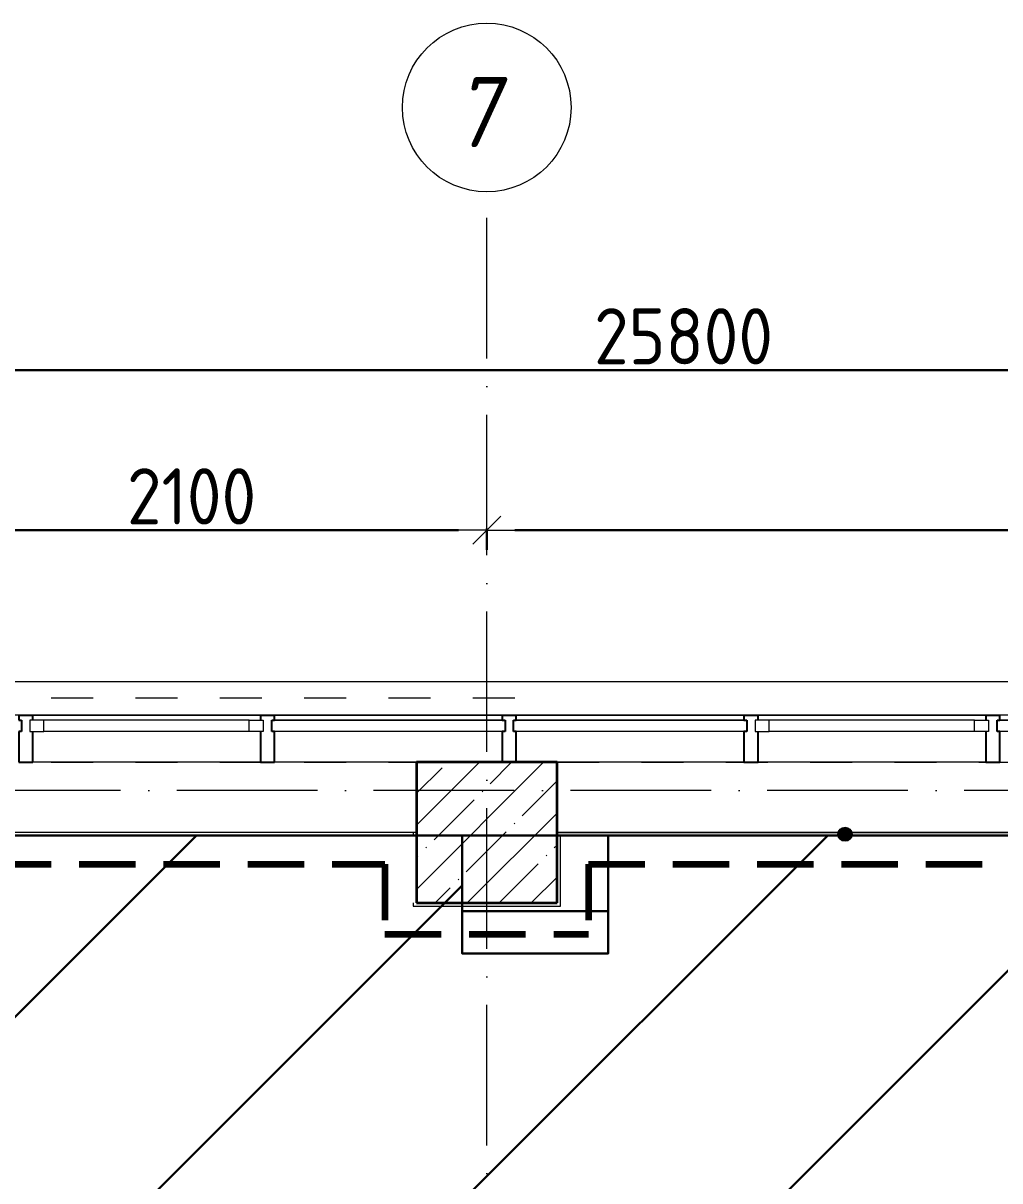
# Model space of a CAD drawing. Header units: millimetres. Extents: x -17017 to 628417, y -109036 to 199237.
# Drawn here: x 481 to 3955, y -58155 to -54035 of the extents above; entities that cross this region are included whole.
import ezdxf

# ---------------------------------------------------------------- set-up
doc = ezdxf.new("R2010")
doc.units = ezdxf.units.MM
for name, pattern in [('50_200_ШТРИХ_1Т_ш5_п1_п1_', [700, 500, -100, 0, -100]), ('Штрих короткий', [300, 150, -150]), ('Штриховая _2 мм - 1 мм_', [300, 200, -100])]:
    doc.linetypes.add(name, pattern=pattern)
for name, color, linetype, lineweight in [('0-1', 7, 'Continuous', 5), ('0-2', 7, 'Continuous', 9), ('Импосты витража', 7, 'Continuous', 9), ('Импосты витража-1', 7, 'Continuous', 25), ('Каркас_Импост', 7, 'Continuous', 13), ('Каркас_Импост-1', 7, 'Continuous', 9), ('Марки стен', 7, 'Continuous', 9), ('Несущие колонны', 7, 'Continuous', 9), ('Несущие колонны-1', 7, 'Continuous', 35), ('Окна', 7, 'Continuous', 9), ('Оси', 7, 'Continuous', 9), ('Оси-1', 7, 'Continuous', 20), ('Оси-2', 7, '50_200_ШТРИХ_1Т_ш5_п1_п1_', 9), ('Остекление-1', 7, 'Continuous', 9), ('Перемычка-1', 7, 'Штрих короткий', 9), ('Размеры', 7, 'Continuous', 15), ('Стены', 7, 'Continuous', 9), ('Стены-1', 7, 'Continuous', 13), ('стяжа', 7, 'Continuous', 30)]:
    doc.layers.add(name, color=color, linetype=linetype, lineweight=lineweight)
doc.layers.add('СТ-1_1', color=7, linetype='Штриховая _2 мм - 1 мм_', lineweight=90, true_color=0x888888)
doc.layers.get('0-2').off()
doc.styles.add('ISOCPEUR_I_1', font='isocpeui.ttf', dxfattribs={"width": 0.85, "height": 2.5})
doc.styles.add('СПДС', font='isocpeur.ttf', dxfattribs={"width": 0.9})
doc.dimstyles.new('Размера А3', dxfattribs={"dimtxt": 200, "dimasz": 100, "dimexe": 70, "dimexo": 100, "dimgap": 20, "dimtad": 1, "dimdec": 0, "dimrnd": 10, "dimzin": 0, "dimdsep": 46, "dimtxsty": 'СПДС', "dimblk": 'ARROWHEAD_6', "dimcen": 1, "dimclrd": 256, "dimclre": 256, "dimclrt": 256, "dimazin": 0, "dimtfac": 1, "dimtdec": 0, "dimtmove": 2, "dimatfit": 3, "dimfxl": 1, "dimtolj": 1, "dimtzin": 0, "dimarcsym": 0})

# ---------------------------------------------------------------- blocks, each defined once
blk = doc.blocks.new('Ось сетки - Круг_Ø6_00__ISO-2_5_0_9K_-16731441-АИ2_02_План отделки стен 2-го этажа _Часть 2_')
at = {"layer": 'Оси-1'}
blk.add_circle((0, 0), 3, dxfattribs=at)
blk = doc.blocks.new('ARROWHEAD_6')
at = {"color": 0, "linetype": 'Continuous'}
for p, q in [((-0.5, -0.5), (0.5, 0.5)), ((0, 0), (-1, 0))]:
    blk.add_line(p, q, dxfattribs=at)
blk = doc.blocks.new('*D667')
at = {"layer": 'Defpoints', "color": 0, "transparency": 16777216}
for p in [(29.9, -55732.8), (2129.9, -55732.8), (2129.9, -55838.9)]:
    blk.add_point(p, dxfattribs=at)
at = {"layer": 'Размеры', "lineweight": -2, "transparency": 16777216}
for p, q in [((29.9, -55832.8), (29.9, -55908.9)), ((129.9, -55838.9), (2029.9, -55838.9)), ((2129.9, -55832.8), (2129.9, -55908.9))]:
    blk.add_line(p, q, dxfattribs=at)
at = {"layer": 'Размеры', "lineweight": -2, "transparency": 16777216, "xscale": 100, "yscale": 100, "zscale": 100, "rotation": 180}
blk.add_blockref('ARROWHEAD_6', (29.9, -55838.9), dxfattribs=at)
at = {"layer": 'Размеры', "lineweight": -2, "transparency": 16777216, "xscale": 100, "yscale": 100, "zscale": 100}
blk.add_blockref('ARROWHEAD_6', (2129.9, -55838.9), dxfattribs=at)
at = {"layer": 'Размеры', "transparency": 16777216, "insert": (1079.9, -55718.9), "char_height": 200, "width": 2.3, "attachment_point": 5, "style": 'СПДС'}
blk.add_mtext('\\A1;2100', dxfattribs=at)
blk = doc.blocks.new('*D668')
at = {"layer": 'Defpoints', "color": 0, "transparency": 16777216}
for p in [(2129.9, -55732.8), (6729.9, -55732.8), (6729.9, -55838.9)]:
    blk.add_point(p, dxfattribs=at)
at = {"layer": 'Размеры', "lineweight": -2, "transparency": 16777216}
for p, q in [((2129.9, -55832.8), (2129.9, -55908.9)), ((2229.9, -55838.9), (6629.9, -55838.9)), ((6729.9, -55832.8), (6729.9, -55908.9))]:
    blk.add_line(p, q, dxfattribs=at)
at = {"layer": 'Размеры', "lineweight": -2, "transparency": 16777216, "xscale": 100, "yscale": 100, "zscale": 100, "rotation": 180}
blk.add_blockref('ARROWHEAD_6', (2129.9, -55838.9), dxfattribs=at)
at = {"layer": 'Размеры', "lineweight": -2, "transparency": 16777216, "xscale": 100, "yscale": 100, "zscale": 100}
blk.add_blockref('ARROWHEAD_6', (6729.9, -55838.9), dxfattribs=at)
at = {"layer": 'Размеры', "transparency": 16777216, "insert": (4429.9, -55718.9), "char_height": 200, "width": 2.564, "attachment_point": 5, "style": 'СПДС'}
blk.add_mtext('\\A1;4600', dxfattribs=at)
blk = doc.blocks.new('*D672')
at = {"layer": 'Defpoints', "color": 0, "transparency": 16777216}
for p in [(-10070.1, -55163.3), (15729.9, -55163.3), (15729.9, -55269.3)]:
    blk.add_point(p, dxfattribs=at)
at = {"layer": 'Размеры', "lineweight": -2, "transparency": 16777216}
for p, q in [((-10070.1, -55263.3), (-10070.1, -55339.3)), ((-9970.1, -55269.3), (15629.9, -55269.3)), ((15729.9, -55263.3), (15729.9, -55339.3))]:
    blk.add_line(p, q, dxfattribs=at)
at = {"layer": 'Размеры', "lineweight": -2, "transparency": 16777216, "xscale": 100, "yscale": 100, "zscale": 100, "rotation": 180}
blk.add_blockref('ARROWHEAD_6', (-10070.1, -55269.3), dxfattribs=at)
at = {"layer": 'Размеры', "lineweight": -2, "transparency": 16777216, "xscale": 100, "yscale": 100, "zscale": 100}
blk.add_blockref('ARROWHEAD_6', (15729.9, -55269.3), dxfattribs=at)
at = {"layer": 'Размеры', "transparency": 16777216, "insert": (2829.9, -55149.3), "char_height": 200, "width": 3.111, "attachment_point": 5, "style": 'СПДС'}
blk.add_mtext('\\A1;25800', dxfattribs=at)
blk = doc.blocks.new('BSC_Колонна _Прямоугольная - 500х500-V72-АИ2_02_План отделки стен 2-го этажа _Часть 2_')
at = {"layer": 'Несущие колонны'}
h = blk.add_hatch(dxfattribs=at)
h.set_pattern_fill('FP_82', color=256, style=0, pattern_type=2)
h.set_pattern_definition([(45, (-12200, -49300), (-114.04925, 114.04925), []), (45, (-12085.95, -49300), (-114.04925, 114.04925), [201.613, -40.323, 3.353, -36.97])])
h.paths.add_polyline_path([(-250, -250), (250, -250), (250, 250), (-250, 250), (-250, 167)], flags=0)
at = {"layer": 'Несущие колонны-1'}
for p, q in [((250, 250), (-250, 250)), ((-250, 250), (-250, -250)), ((250, -250), (250, 250)), ((-250, -250), (250, -250))]:
    blk.add_line(p, q, dxfattribs=at)
blk = doc.blocks.new('PNS_Панель прямоугольная1 - Нр_Стекло - 40мм-25374207-АИ2_02_План отделки стен 2-го этажа _Часть 2_')
at = {"layer": 'Остекление-1'}
for p, q in [((-405, 40), (405, 40)), ((-415, 0), (415, 0)), ((405, 0), (-405, 0))]:
    blk.add_line(p, q, dxfattribs=at)
blk = doc.blocks.new('PNS_Панель прямоугольная2 - Нр_Стекло - 40мм-26243285-АИ2_02_План отделки стен 2-го этажа _Часть 2_')
at = {"layer": 'Каркас_Импост'}
for p, q in [((-415, 0), (-415, 40)), ((-415, 40), (-365, 40)), ((-365, 40), (-365, 0)), ((415, 40), (365, 40)), ((365, 40), (365, 0)), ((415, 0), (415, 40)), ((-365, 0), (-415, 0)), ((365, 0), (415, 0))]:
    blk.add_line(p, q, dxfattribs=at)
at = {"layer": 'Каркас_Импост-1'}
for p, q in [((-365, 40), (365, 40)), ((-365, 0), (365, 0))]:
    blk.add_line(p, q, dxfattribs=at)
blk = doc.blocks.new('Прямоугольный импост - Импост структурный с накладкой - 150мм-25669421-АИ2_02_План отделки стен 2-го этажа _Часть 2_')
at = {"layer": 'Импосты витража'}
for p, q in [((75665, -100), (76475, -100)), ((75665, -267), (76475, -267))]:
    blk.add_line(p, q, dxfattribs=at)
blk = doc.blocks.new('Прямоугольный импост - Импост структурный с накладкой - 150мм-V170-АИ2_02_План отделки стен 2-го этажа _Часть 2_')
at = {"layer": 'Импосты витража'}
for p, q in [((13115, 49717), (12305, 49717)), ((13115, 49550), (12450, 49550))]:
    blk.add_line(p, q, dxfattribs=at)
blk = doc.blocks.new('Прямоугольный импост - Импост структурный с накладкой - 150мм-V171-АИ2_02_План отделки стен 2-го этажа _Часть 2_')
at = {"layer": 'Импосты витража'}
for p, q in [((12255, 49717), (11445, 49717)), ((11950, 49550), (11445, 49550))]:
    blk.add_line(p, q, dxfattribs=at)
blk = doc.blocks.new('Прямоугольный импост - Импост структурный с накладкой - 150мм-25647633-АИ2_02_План отделки стен 2-го этажа _Часть 2_')
at = {"layer": 'Импосты витража-1'}
for p, q in [((-25, 0), (-25, 17)), ((-25, 17), (25, 17)), ((-15, 0), (-25, 0)), ((-15, -40), (-15, 0)), ((25, 17), (25, 0)), ((-25, -150), (-25, -40)), ((-25, -40), (-15, -40)), ((25, -40), (25, -150)), ((25, -150), (-25, -150))]:
    blk.add_line(p, q, dxfattribs=at)
blk = doc.blocks.new('Прямоугольный импост - Импост структурный с накладкой - 150мм-V150-АИ2_02_План отделки стен 2-го этажа _Часть 2_')
at = {"layer": 'Импосты витража-1'}
for p, q in [((-25, 0), (-25, 17)), ((-25, 17), (25, 17)), ((25, 0), (15, 0)), ((15, 0), (15, -40)), ((25, 17), (25, 0)), ((-25, -150), (-25, -40)), ((15, -40), (25, -40)), ((25, -40), (25, -150)), ((25, -150), (-25, -150))]:
    blk.add_line(p, q, dxfattribs=at)
blk = doc.blocks.new('Прямоугольный импост - Импост структурный с накладкой - 150мм-V156-АИ2_02_План отделки стен 2-го этажа _Часть 2_')
at = {"layer": 'Импосты витража-1'}
for p, q in [((-25, 0), (-25, 17)), ((-25, 17), (25, 17)), ((-15, 0), (-25, 0)), ((-15, -40), (-15, 0)), ((25, 0), (15, 0)), ((15, 0), (15, -40)), ((25, 17), (25, 0)), ((-25, -150), (-25, -40)), ((-25, -40), (-15, -40)), ((15, -40), (25, -40)), ((25, -40), (25, -150))]:
    blk.add_line(p, q, dxfattribs=at)
blk = doc.blocks.new('Отлив_СКБ - Отлив витража_120_НВФ-31885342-АИ2_02_План отделки стен 2-го этажа _Часть 2_')
at = {"layer": 'Окна'}
for p, q in [((7750, -2), (50, -2)), ((0, -120), (7800, -120))]:
    blk.add_line(p, q, dxfattribs=at)
blk = doc.blocks.new('Проем_Дверь_Прямоугольный - 3300х2700h_оконные проемы-27175738-АИ2_02_План отделки стен 2-го этажа _Часть 2_')
at = {"layer": 'Перемычка-1'}
for p, q in [((1650, 125), (-1650, 125)), ((1650, -125), (-1650, -125))]:
    blk.add_line(p, q, dxfattribs=at)
blk = doc.blocks.new('Проем_Дверь_Прямоугольный - 4500х2700h_витражные проемы-30146416-АИ2_02_План отделки стен 2-го этажа _Часть 2_')
at = {"layer": 'Перемычка-1'}
for p, q in [((2250, 115), (-2250, 115)), ((2250, -115), (-2250, -115))]:
    blk.add_line(p, q, dxfattribs=at)
blk = doc.blocks.new('0125-Р-ОО-Ш2-АР-о_23_10_2024_rvt-1-АИ2_02_План отделки стен 2-го этажа _Часть 2_')
at = {"layer": 'Стены'}
for p, q in [((11950, 49300), (7950, 49300)), ((15750, 49300), (12450, 49300))]:
    blk.add_line(p, q, dxfattribs=at)
at = {"layer": '0-2', "rotation": 180}
for name, p in [('Отлив_СКБ - Отлив витража_120_НВФ-31885342-АИ2_02_План отделки стен 2-го этажа _Часть 2_', (15750, 49717)), ('Проем_Дверь_Прямоугольный - 4500х2700h_витражные проемы-30146416-АИ2_02_План отделки стен 2-го этажа _Часть 2_', (10200, 49665)), ('PNS_Панель прямоугольная2 - Нр_Стекло - 40мм-26243285-АИ2_02_План отделки стен 2-го этажа _Часть 2_', (10990, 49700)), ('Прямоугольный импост - Импост структурный с накладкой - 150мм-25669421-АИ2_02_План отделки стен 2-го этажа _Часть 2_', (87060, 49450)), ('PNS_Панель прямоугольная1 - Нр_Стекло - 40мм-25374207-АИ2_02_План отделки стен 2-го этажа _Часть 2_', (11850, 49700)), ('PNS_Панель прямоугольная1 - Нр_Стекло - 40мм-25374207-АИ2_02_План отделки стен 2-го этажа _Часть 2_', (12710, 49700)), ('PNS_Панель прямоугольная2 - Нр_Стекло - 40мм-26243285-АИ2_02_План отделки стен 2-го этажа _Часть 2_', (13570, 49700)), ('Прямоугольный импост - Импост структурный с накладкой - 150мм-25669421-АИ2_02_План отделки стен 2-го этажа _Часть 2_', (89640, 49450)), ('PNS_Панель прямоугольная1 - Нр_Стекло - 40мм-25374207-АИ2_02_План отделки стен 2-го этажа _Часть 2_', (14430, 49700)), ('Проем_Дверь_Прямоугольный - 3300х2700h_оконные проемы-27175738-АИ2_02_План отделки стен 2-го этажа _Часть 2_', (14100, 49425))]:
    blk.add_blockref(name, p, dxfattribs=at)
at = {"layer": '0-2', "extrusion": (0, 0, -1)}
for name, p in [('Прямоугольный импост - Импост структурный с накладкой - 150мм-V150-АИ2_02_План отделки стен 2-го этажа _Часть 2_', (-10560, 49700)), ('Прямоугольный импост - Импост структурный с накладкой - 150мм-25647633-АИ2_02_План отделки стен 2-го этажа _Часть 2_', (-11420, 49700)), ('Прямоугольный импост - Импост структурный с накладкой - 150мм-V156-АИ2_02_План отделки стен 2-го этажа _Часть 2_', (-12280, 49700)), ('Прямоугольный импост - Импост структурный с накладкой - 150мм-V150-АИ2_02_План отделки стен 2-го этажа _Часть 2_', (-13140, 49700)), ('Прямоугольный импост - Импост структурный с накладкой - 150мм-25647633-АИ2_02_План отделки стен 2-го этажа _Часть 2_', (-14000, 49700))]:
    blk.add_blockref(name, p, dxfattribs=at)
at = {"layer": '0-2'}
for name, p in [('Прямоугольный импост - Импост структурный с накладкой - 150мм-V171-АИ2_02_План отделки стен 2-го этажа _Часть 2_', (0, 0)), ('Прямоугольный импост - Импост структурный с накладкой - 150мм-V170-АИ2_02_План отделки стен 2-го этажа _Часть 2_', (0, 0)), ('BSC_Колонна _Прямоугольная - 500х500-V72-АИ2_02_План отделки стен 2-го этажа _Часть 2_', (12200, 49300))]:
    blk.add_blockref(name, p, dxfattribs=at)
blk = doc.blocks.new('2ч2эт')
at = {"layer": 'Марки стен'}
h = blk.add_hatch(color=256, dxfattribs=at)
edge = h.paths.add_edge_path(flags=0)
edge.add_arc((3404.2, -56921.3), 25, 0, 360)
blk.add_circle((3404.2, -56921.3), 25, dxfattribs=at)
at = {"layer": 'СТ-1_1'}
for p, q in [((-2020.1, -57027.3), (1767.9, -57027.3)), ((1767.9, -57027.3), (1767.9, -57277.3)), ((2491.9, -57027.3), (2491.9, -57277.3)), ((2491.9, -57027.3), (5917.9, -57027.3)), ((1767.9, -57277.3), (2491.9, -57277.3))]:
    blk.add_line(p, q, dxfattribs=at)
at = {"layer": 'Стены'}
for p, q in [((1867.9, -56927.3), (-2108.1, -56927.3)), ((1867.9, -56915.3), (1867.9, -56927.3)), ((2379.9, -56915.3), (5679.9, -56915.3)), ((5679.9, -56927.3), (2391.9, -56927.3))]:
    blk.add_line(p, q, dxfattribs=at)
at = {"layer": 'Стены-1'}
for p, q in [((2391.9, -56927.3), (2379.9, -56927.3)), ((2391.9, -57177.3), (2391.9, -56927.3)), ((1867.9, -57165.3), (1867.9, -57177.3)), ((1867.9, -57177.3), (2391.9, -57177.3))]:
    blk.add_line(p, q, dxfattribs=at)
at = {"layer": 'стяжа'}
for points in [[(6562, -56925.3), (-2138, -56925.3), (-2138, -58005.3)], [(6562, -56925.3), (2562, -56925.3), (2562, -57195.3), (2042, -57195.3)], [(2042, -56925.3), (2042, -57345.3)], [(2042, -57345.3), (2042, -56925.3), (2562, -56925.3), (2562, -57345.3)], [(2042, -57345.3), (2042, -56925.3), (2562, -56925.3), (2562, -57345.3)], [(2562, -56925.3), (2562, -57345.3)], [(2042, -57345.3), (2562, -57345.3), (2562, -57195.3), (2042, -57195.3)], [(2042, -57345.3), (2042, -57195.3), (2562, -57195.3), (2562, -57345.3)], [(2042, -57345.3), (2042, -57195.3), (2562, -57195.3), (2562, -57345.3)], [(2042, -57345.3), (2562, -57345.3)]]:
    blk.add_lwpolyline(points, dxfattribs=at)
for points in [[(2562, -56925.3), (2042, -56925.3), (2042, -57345.3), (2562, -57345.3)], [(2042, -57195.3), (2562, -57195.3), (2562, -56925.3), (2042, -56925.3)]]:
    blk.add_lwpolyline(points, close=True, dxfattribs=at)
at = {"layer": '0-1'}
blk.add_blockref('0125-Р-ОО-Ш2-АР-о_23_10_2024_rvt-1-АИ2_02_План отделки стен 2-го этажа _Часть 2_', (-10070.1, -106215.3), dxfattribs=at)
blk = doc.blocks.new('ось2эт')
at = {"layer": 'Оси-2'}
for p, q in [((2129.9, -108435.9), (2129.9, -54635.1)), ((18329.9, -56765.3), (-12388.8, -56765.3))]:
    blk.add_line(p, q, dxfattribs=at)
at = {"layer": 'Оси-1', "xscale": 99.99999999999993, "yscale": 99.99999999999993, "zscale": 99.99999999999993}
blk.add_blockref('Ось сетки - Круг_Ø6_00__ISO-2_5_0_9K_-16731441-АИ2_02_План отделки стен 2-го этажа _Часть 2_', (2129.9, -54335.1), dxfattribs=at)
at = {"layer": 'Оси', "insert": (2008.3, -54226.3), "char_height": 250, "width": 202.025, "attachment_point": 1, "style": 'ISOCPEUR_I_1'}
blk.add_mtext('\\fISOCPEUR|b0|i1|c204|p34|;\\W.9;7', dxfattribs=at)
at = {"layer": 'Размеры'}
for base, p1, p2, picture, middle in [((15729.9, -55269.3), (-10070.1, -55163.3), (15729.9, -55163.3), '*D672', (2829.9, -55149.3)), ((2129.9, -55838.9), (29.9, -55732.8), (2129.9, -55732.8), '*D667', (1079.9, -55718.9)), ((6729.9, -55838.9), (2129.9, -55732.8), (6729.9, -55732.8), '*D668', (4429.9, -55718.9))]:
    dim = blk.add_linear_dim(base=base, p1=p1, p2=p2, dimstyle='Размера А3', dxfattribs=at)
    dim.commit()
    dim.dimension.update_dxf_attribs({"geometry": picture, "text_midpoint": middle})

msp = doc.modelspace()

# ---------------------------------------------------------------- hatches: boundary and pattern name
at = {"layer": 'стяжа'}
h = msp.add_hatch(dxfattribs=at)
h.set_pattern_fill('ANSI31', color=5, scale=250)
h.set_pattern_definition([(45, (4472.5, -59163.1), (-561.266, 561.266), [])])
h.paths.add_polyline_path([(13742, -89400.5), (12812, -89400.5), (6162, -89400.5), (6162, -89950.4), (12812, -89960.5), (12812, -94460.5), (13012, -94460.5), (13012, -94955.3), (15112, -94955.3), (15112, -94443.1), (15322, -94443.1), (15322, -94230.5), (15762, -94230.5), (15762, -90460.5), (15322, -90460.5), (15322, -89960.5), (13742, -89960.5)])
h.paths.add_polyline_path([(15592, -66215.3), (15192, -66215.3), (15192, -65695.3), (15592, -65695.3), (15592, -63285.3), (15464.5, -63285.3), (15464.5, -62800.4), (15592, -62800.4), (15592, -60875.3), (15362, -60875.3), (15362, -60625.3), (12222, -60625.3), (12222, -61275.3), (9132, -61275.3), (9132, -60575.3), (8692, -60575.3), (8692, -60325.3), (9912, -60325.3), (9912, -58904.6), (9862, -58904.6), (9862, -58299.1), (9912, -58299.1), (9912, -56925.3), (6812, -56925.3), (6812, -57175.3), (6312, -57175.3), (6062, -57175.3), (6062, -56925.3), (2562, -56925.3), (2562, -57345.3), (2042, -57345.3), (2042, -56925.3), (-2138, -56925.3), (-2138, -58005.3), (-2388, -58005.3), (-2388, -57961), (-2788, -57961), (-2788, -56925.3), (-9668, -56925.3), (-9668, -57165.3), (-9778, -57165.3), (-9778, -57376.1), (-9888, -57376.1), (-9888, -60155.3), (-9638, -60155.3), (-9638, -60655.3), (-9888, -60655.3), (-9888, -62707.2), (-9738, -62707.2), (-9738, -63240.1), (-9888, -63240.1), (-9888, -65675.3), (-9598, -65675.3), (-9598, -65925.3), (-2888, -65925.3), (-2888, -63325.3), (-2388, -63325.3), (-2388, -61148.8), (-2758, -61148.8), (-2758, -59948.8), (-2388, -59948.8), (-2388, -59705.3), (-2138, -59705.3), (-2138, -72625.3), (-2388, -72625.3), (-2388, -72225.3), (-2788, -72225.3), (-2788, -70635.3), (-2388, -70635.3), (-2388, -69135.3), (-2788, -69135.3), (-2928.7, -69135.3), (-2928.7, -66175.1), (-9833, -66175.1), (-9833, -66315.1), (-9973, -66315.1), (-9973, -68675.1), (-9723, -68675.1), (-9723, -69175.1), (-9833, -69175.1), (-9833, -69315.1), (-9973, -69315.1), (-9973, -71540.3), (-9833, -71540.3), (-9833, -71675.1), (-9723, -71675.1), (-9723, -72175.1), (-9973, -72175.1), (-9973, -77655.1), (-9723, -77655.1), (-9723, -78155.1), (-9738, -78155.1), (-9738, -78390.1), (-9973, -78390.1), (-9973, -80457.8), (-9755.8, -80457.8), (-9755.8, -80675.1), (-9723, -80675.1), (-9723, -81175.1), (-9787.7, -81175.1), (-9787.7, -81360.3), (-9973, -81360.3), (-9973, -86532.6), (-9750.6, -86532.6), (-9750.6, -86755.1), (-9723, -86755.1), (-9723, -87255.1), (-9838.3, -87255.1), (-9838.3, -87389.8), (-9973, -87389.8), (-9973, -89355.1), (-9686, -89355.1), (-9686, -89495.1), (-9973, -89495.1), (-9973, -89703.9), (-9853.5, -89703.9), (-9853.5, -89945.4), (-9723, -89945.4), (-9723, -90445.4), (-9973, -90445.4), (-9973, -94375.1), (-9723, -94375.1), (-9723, -94625.1), (-7673, -94625.1), (-7673, -94145.1), (-3003, -94145.1), (-3003, -92615.1), (-2388, -92615.1), (-2388, -91955.4), (-2138, -91955.4), (-2138, -94925.3), (2042, -94925.3), (2042, -94365.3), (2562, -94365.3), (2562, -94625.3), (5572, -94625.3), (5572, -94285.3), (6162, -94285.3), (6162, -92315.3), (6162, -91180.3), (6162, -89960.6), (6154.9, -89960.6), (2562, -89950.4), (2562, -90475.4), (2042, -90475.4), (2042, -89950.4), (2042, -89945.4), (2201, -89945.4), (2201, -87175.4), (2042, -87175.4), (2042, -85985.4), (1200.5, -85985.4), (1200.5, -77695.3), (2042, -77695.3), (2178.2, -77695.3), (2178.2, -72220.3), (2042, -72220.3), (2042, -71695.3), (2042, -71690.3), (2562, -71690.3), (2562, -71882.4), (5852, -71882.4), (5852, -71690.3), (5852, -71421.7), (6562, -71421.7), (6562, -71285.3), (7012, -71285.3), (7012, -71695.3), (15592, -71695.3)])
h.paths.add_polyline_path([(7012, -69615.3), (6562, -69615.3), (6562, -69446.8), (6102, -69446.8), (6102, -63155.3), (6562, -63155.3), (6562, -58775.3), (6812, -58775.3), (6812, -60325.3), (7112, -60325.3), (7112, -60575.3), (7112, -60825.3), (7112, -62175.3), (6812, -62175.3), (6812, -63055.3), (7012, -63055.3)], flags=16)
h.paths.add_polyline_path([(2562, -66200.3), (2042, -66200.3), (2042, -65675.3), (2042, -65670.3), (2562, -65670.3)], flags=16)
h.paths.add_polyline_path([(-2138, -74325.3), (-2138, -84740.1), (-2388, -84740.1), (-2388, -84500.1), (-2798, -84500.1), (-2798, -84000.1), (-2388, -84000.1), (-2388, -82235.1), (-2968, -82235.1), (-2968, -80395.1), (-2388, -80395.1), (-2388, -78605.3), (-2918, -78605.3), (-2918, -74465.3), (-2388, -74465.3), (-2388, -74325.3)], flags=16)
h.paths.add_polyline_path([(2562, -60695.3), (2042, -60695.3), (2042, -60170.3), (2562, -60170.3)], flags=16)
h.paths.add_polyline_path([(-2138, -86440.1), (-2138, -86640.1), (-2138, -90775.4), (-2388, -90775.4), (-2388, -90475.4), (-2658, -90475.4), (-2758, -90475.4), (-2758, -89495.1), (-8616, -89495.1), (-8616, -89355.1), (-3003, -89355.1), (-3003, -87055.1), (-2703, -87055.1), (-2703, -86640.1), (-2388, -86640.1), (-2388, -86440.1)], flags=16)
h.paths.add_polyline_path([(-2138, -89950.4), (-2658, -89950.4), (-2658, -89945.4), (-2138, -89945.4)], flags=0)

# ---------------------------------------------------------------- block references
for name in ['ось2эт', '2ч2эт']:
    msp.add_blockref(name, (0, 0), dxfattribs=at)

doc.saveas('drawing.dxf')
